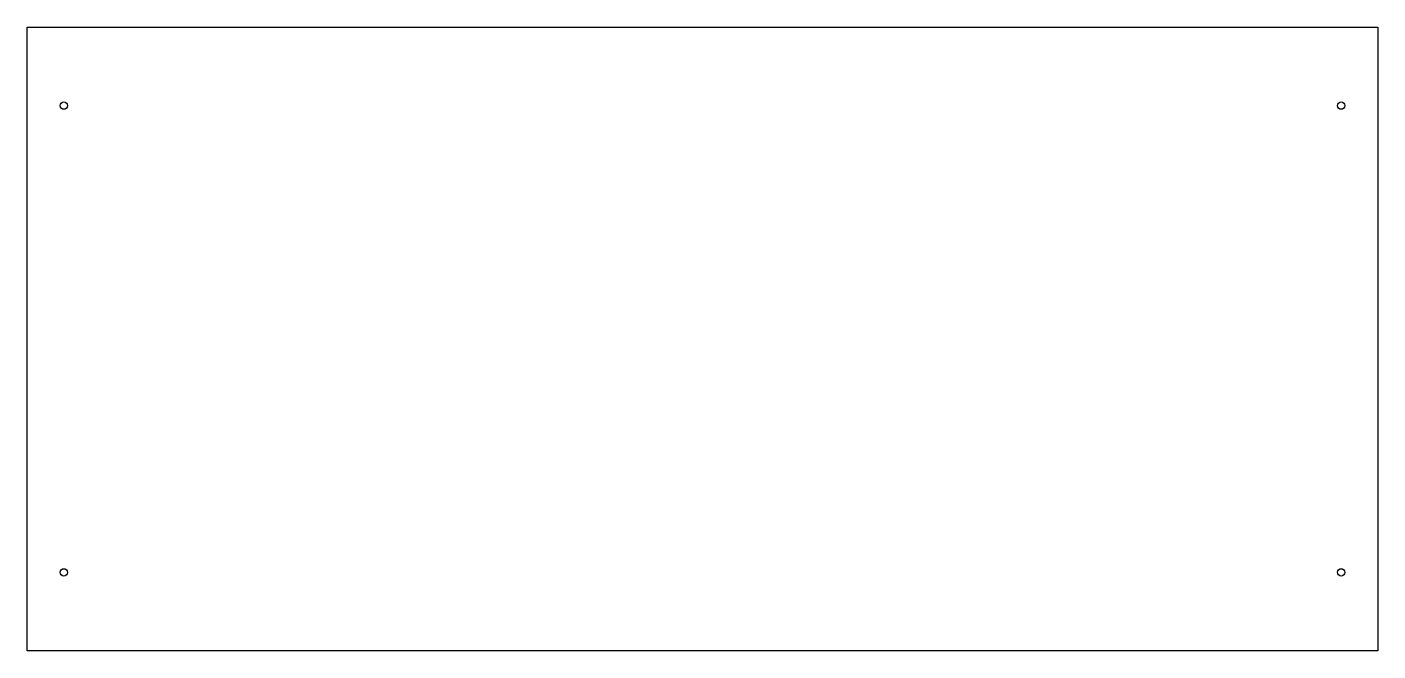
# Model space of a CAD drawing. Header units: millimetres. Extents: x 0 to 550, y -254 to 0.
import ezdxf

# ---------------------------------------------------------------- set-up
doc = ezdxf.new("R2010")
doc.units = ezdxf.units.MM

msp = doc.modelspace()

# ---------------------------------------------------------------- linework, layer by layer
msp.add_lwpolyline([(0, 0), (550, 0), (550, -254), (0, -254)], close=True)
for centre in [(15, -32), (535, -32), (15, -222), (535, -222)]:
    msp.add_circle(centre, 1.5)

doc.saveas('drawing.dxf')
